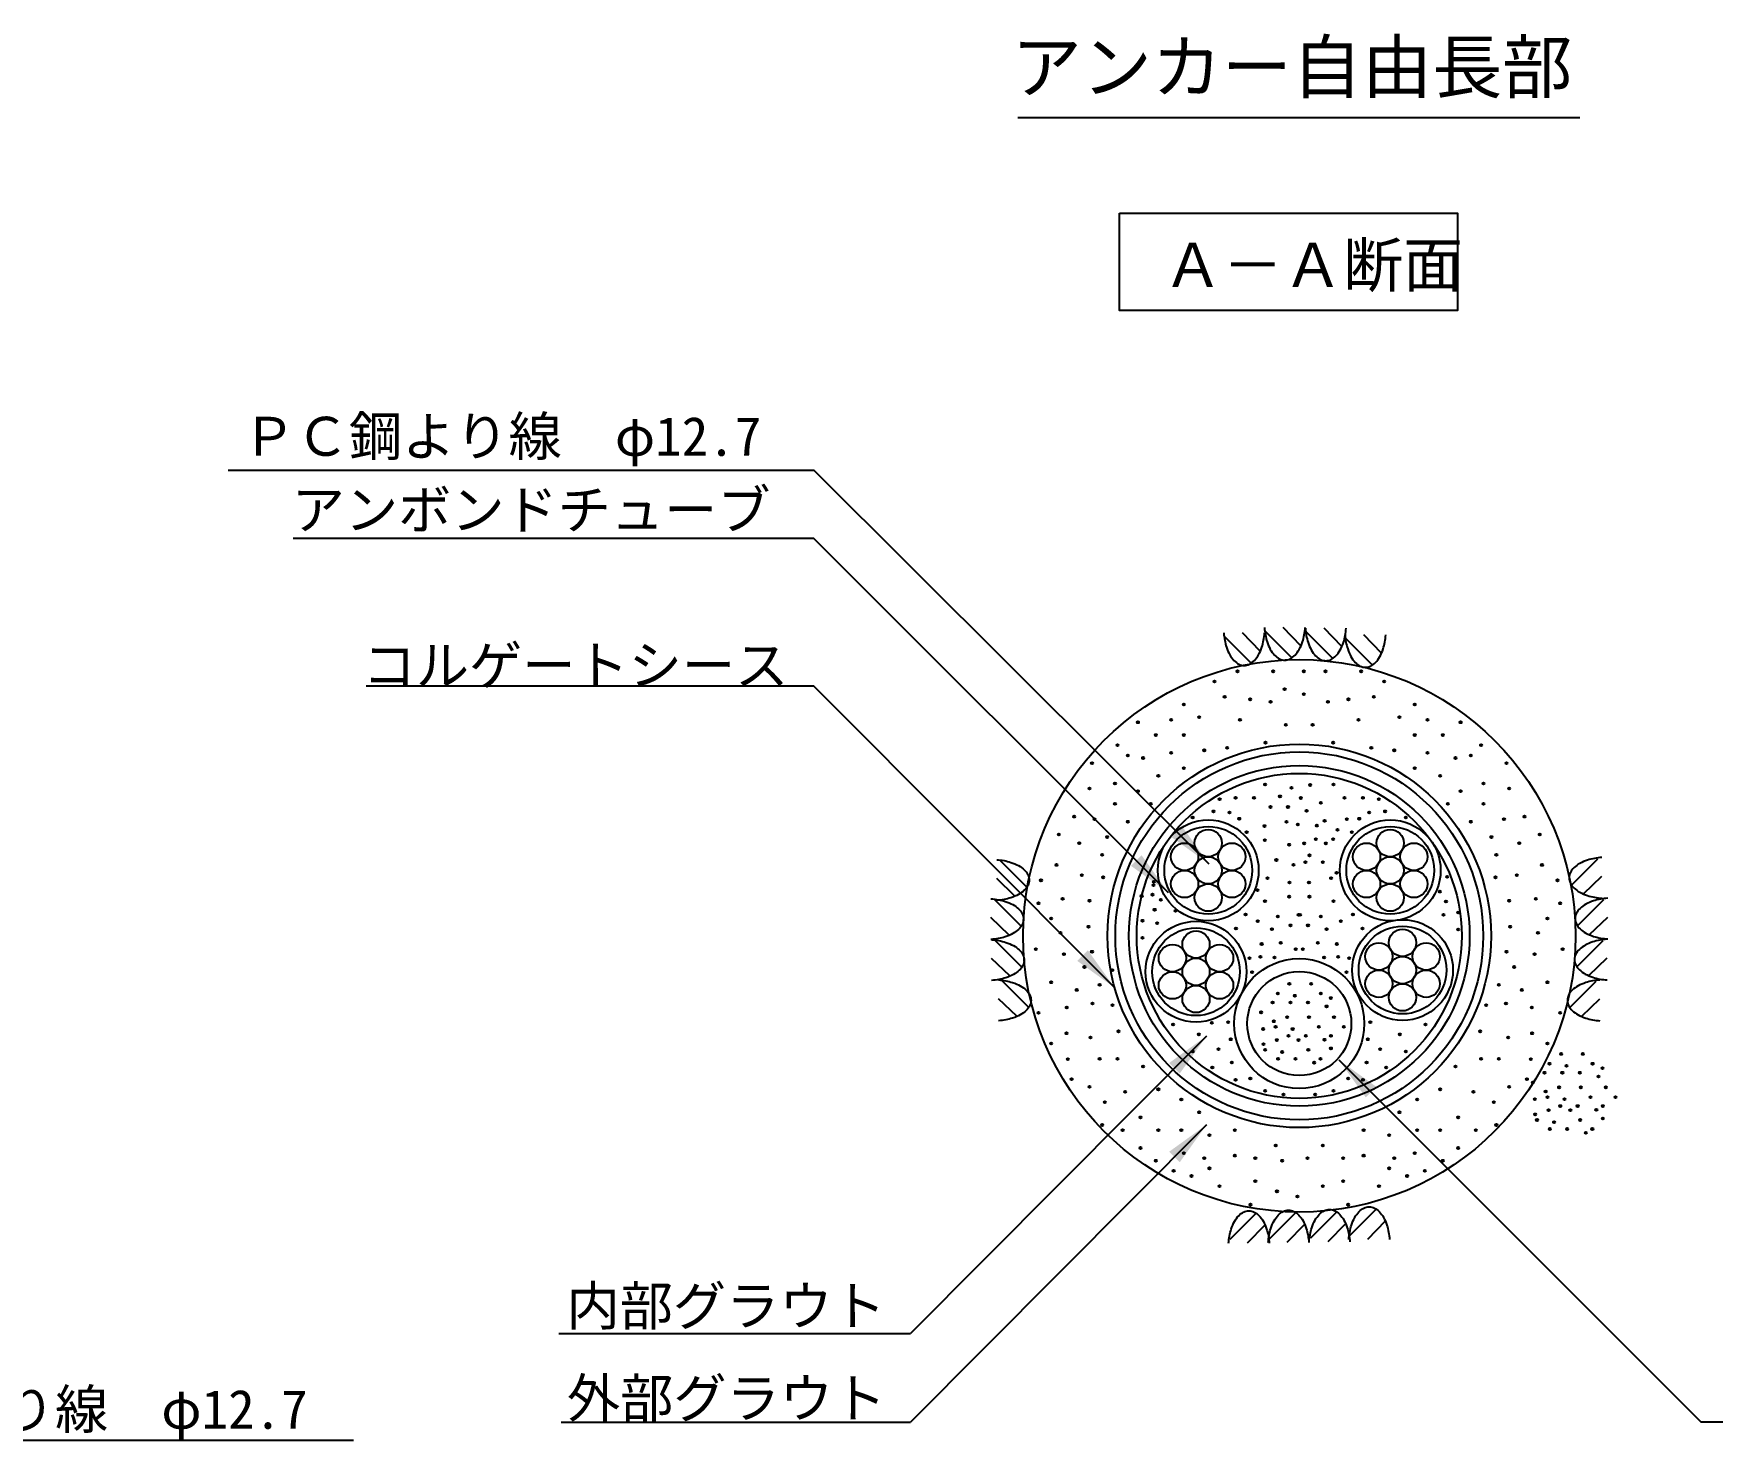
# Model space of a CAD drawing. Extents: x 510 to 34067, y -2197 to 5780.
# Drawn here: x 22097 to 23388, y 2125 to 3208 of the extents above; entities that cross this region are included whole.
import ezdxf

# ---------------------------------------------------------------- set-up
doc = ezdxf.new("R2010")
doc.units = 0
doc.layers.get('0').update_dxf_attribs({"linetype": 'CONTINUOUS'})
for name, color, linetype in [('DIM', 5, 'CONTINUOUS'), ('DRAW', 7, 'CONTINUOUS'), ('TITLE', 4, 'CONTINUOUS')]:
    doc.layers.add(name, color=color, linetype=linetype)
doc.styles.add('STYLE1', font='')
doc.styles.add('STYLE2', font='MSMINCHO.TTF')
doc.styles.get('STYLE1').set_extended_font_data('MS PGothic')
doc.dimstyles.new('STANDARD$7', dxfattribs={"dimscale": 0, "dimtxt": 0.0001, "dimasz": 35, "dimexe": 0, "dimexo": 0, "dimgap": 0, "dimtad": 1, "dimdec": 4, "dimdsep": 46, "dimlunit": 6, "dimtxsty": 'STYLE1', "dimcen": 0, "dimadec": 0, "dimazin": 0, "dimtfac": 1, "dimtdec": 4, "dimtofl": 0, "dimtmove": 0, "dimatfit": 2, "dimfxl": 0, "dimtolj": 1, "dimtzin": 0, "dimarcsym": 0})

msp = doc.modelspace()

# ---------------------------------------------------------------- linework, layer by layer
at = {"color": 0}
for centre in [(23022.61591, 2716.93991), (23050.09059, 2716.93991), (23073.64029, 2716.93991), (23090.28299, 2716.93991), (23117.75766, 2716.93991), (23004.95362, 2709.09643), (23058.92173, 2703.21383), (23073.64029, 2699.29209), (23135.41995, 2709.09643), (22981.40392, 2691.44862), (23012.80355, 2697.33123), (23032.4283, 2695.37036), (23048.1281, 2693.40949), (23092.24548, 2693.40949), (23107.94528, 2695.37036), (23127.57003, 2697.33123), (23158.96965, 2691.44862), (22946.07935, 2677.72254), (22971.59154, 2679.68342), (22993.17877, 2681.64429), (23024.5784, 2679.68342), (23059.90298, 2675.76169), (23080.4706, 2675.76169), (23115.79518, 2679.68342), (23147.1948, 2681.64429), (23168.78204, 2679.68342), (23194.29423, 2677.72254), (22930.37952, 2660.07474), (22959.81668, 2667.91821), (22981.40392, 2667.91821), (23044.20315, 2662.03561), (23096.17043, 2662.03561), (23158.96965, 2667.91821), (23180.55689, 2667.91821), (23209.99406, 2660.07474), (22938.22945, 2652.23127), (22950.0043, 2650.2704), (22971.59154, 2654.19214), (22997.10372, 2656.153), (23014.76601, 2658.11387), (23125.60756, 2658.11387), (23143.26985, 2656.153), (23168.78204, 2654.19214), (23190.36928, 2650.2704), (23202.14413, 2652.23127), (22910.75477, 2646.34866), (22961.77915, 2636.54432), (22981.40392, 2642.42693), (23158.96965, 2642.42693), (23178.59443, 2636.54432), (23229.61881, 2646.34866), (22908.79228, 2626.73999), (22928.41706, 2630.66173), (22946.07935, 2624.77912), (23043.84868, 2629.93577), (23064.22838, 2627.32144), (23078.52658, 2629.46442), (23096.5249, 2629.93577), (23194.29423, 2624.77912), (23211.95652, 2630.66173), (23231.58129, 2626.73999), (22928.41706, 2614.97478), (22955.89173, 2614.97478), (23004.22405, 2609.19702), (23008.94126, 2618.62373), (23016.48882, 2608.25435), (23021.20603, 2619.5664), (23035.35768, 2619.5664), (23048.09863, 2612.55424), (23055.33547, 2620.74093), (23061.49847, 2612.55424), (23071.37747, 2619.46388), (23075.82303, 2609.59298), (23086.77507, 2615.81879), (23105.01589, 2619.5664), (23119.16754, 2619.5664), (23123.88476, 2608.25435), (23131.43231, 2618.62373), (23136.14953, 2609.19702), (23184.48184, 2614.97478), (23211.95652, 2614.97478), (22897.01743, 2605.17044), (22912.71723, 2603.20957), (22938.22945, 2601.2487), (22988.1855, 2604.48368), (23024.03635, 2603.54101), (23043.43217, 2597.91427), (23060.39174, 2601.19905), (23069.07281, 2599.17138), (23083.72622, 2598.24145), (23089.70372, 2601.89834), (23099.58271, 2594.98871), (23106.81956, 2603.17539), (23116.33723, 2603.54101), (23152.18808, 2604.48368), (23202.14413, 2601.2487), (23227.65634, 2603.20957), (23243.35615, 2605.17044), (22885.24258, 2591.44436), (22900.95775, 2584.68019), (22922.42958, 2589.4481), (23029.69703, 2593.17163), (23043.72995, 2586.97643), (23062.35422, 2583.55123), (23073.93819, 2584.56867), (23082.90928, 2587.78687), (23090.64528, 2584.56867), (23096.30913, 2587.78687), (23110.67655, 2593.17163), (23217.944, 2589.4481), (23239.41582, 2584.68019), (23255.131, 2591.44436), (22918.60467, 2575.75743), (23052.54184, 2571.78603), (23074.88461, 2570.14702), (23078.11496, 2575.38731), (23088.28445, 2570.14702), (23221.76891, 2575.75743), (22883.46217, 2567.99256), (22902.90487, 2560.07048), (22919.24856, 2558.45676), (23045.75797, 2557.80693), (23065.65818, 2568.03253), (23094.6156, 2557.80693), (23098.9104, 2561.97454), (23183.97289, 2558.78453), (23221.12501, 2558.45676), (23237.46871, 2560.07048), (23256.9114, 2567.99256), (22871.50524, 2556.14875), (22948.95444, 2544.11256), (22957.35158, 2545.09965), (22957.9953, 2552.41133), (22958.33947, 2554.97054), (23037.97315, 2548.5704), (23062.41976, 2543.58431), (23062.71754, 2554.52215), (23077.65604, 2554.52215), (23077.95381, 2543.58431), (23178.31224, 2547.47249), (23268.86833, 2556.14875), (22869.54276, 2538.50093), (22888.16703, 2541.92613), (22908.79228, 2540.4618), (22958.93874, 2533.55793), (22963.65596, 2541.09929), (22974.97729, 2532.61526), (23043.79549, 2540.15912), (23096.57809, 2540.15912), (23183.02945, 2539.93113), (23192.46389, 2531.44709), (23231.58129, 2540.4618), (23252.20655, 2541.92613), (23270.83082, 2538.50093), (22879.35514, 2526.73573), (22908.04835, 2520.47058), (22949.50431, 2525.07389), (22960.82564, 2523.18856), (23021.50114, 2519.01655), (23028.9104, 2529.87454), (23038.21027, 2524.74882), (23049.16231, 2518.523), (23053.60788, 2528.39391), (23063.48687, 2521.48427), (23069.64987, 2529.67096), (23070.72371, 2529.67096), (23076.88671, 2521.48427), (23086.7657, 2528.39391), (23091.21126, 2518.523), (23102.1633, 2524.74882), (23111.46318, 2529.87454), (23118.87243, 2519.01655), (23181.14255, 2529.56176), (23192.46389, 2518.24971), (23232.32523, 2520.47058), (23261.01843, 2526.73573), (22886.57652, 2515.70268), (22949.50431, 2511.87651), (23041.25912, 2507.17148), (23055.91253, 2508.10141), (23084.46104, 2508.10141), (23099.11445, 2507.17148), (23253.79705, 2515.70268), (22867.58029, 2503.20532), (22889.16753, 2499.28358), (22910.75477, 2501.24445), (23031.87409, 2496.3135), (23040.27124, 2497.30059), (23051.13812, 2496.80705), (23067.43845, 2503.22313), (23072.93513, 2503.22313), (23089.23546, 2496.80705), (23100.10234, 2497.30059), (23108.49949, 2496.3135), (23229.61881, 2501.24445), (23251.20605, 2499.28358), (23272.79328, 2503.20532), (22904.86733, 2489.47925), (22926.33918, 2487.0953), (23033.84989, 2485.45551), (23106.52368, 2485.45551), (23235.50624, 2489.47925), (22879.35514, 2477.71404), (22898.97989, 2471.83143), (22916.64218, 2475.75317), (23053.60788, 2469.05985), (23062.54045, 2476.57187), (23066.71721, 2467.39051), (23079.24753, 2476.57187), (23086.7657, 2469.05985), (23223.73139, 2475.75317), (23241.39368, 2471.83143), (23261.01843, 2477.71404), (22869.54276, 2454.18362), (22891.29564, 2458.27377), (22911.17698, 2461.45237), (22926.45457, 2460.06623), (23040.76835, 2454.62723), (23049.70092, 2462.13925), (23063.48687, 2462.15022), (23076.88671, 2462.15022), (23091.21126, 2459.18895), (23094.42113, 2465.60344), (23213.91901, 2460.06623), (23229.19659, 2461.45237), (23249.07793, 2458.27377), (23270.83082, 2454.18362), (22931.0583, 2439.99682), (22973.09041, 2445.1724), (23002.89175, 2446.59908), (23015.54536, 2447.05774), (23042.37328, 2441.79825), (23050.64734, 2447.71759), (23052.00294, 2443.40189), (23060.93551, 2450.91391), (23065.11228, 2441.73255), (23077.6426, 2450.91391), (23085.16077, 2443.40189), (23096.90182, 2450.91391), (23104.41998, 2443.40189), (23124.82822, 2447.05774), (23167.28316, 2445.1724), (23209.31528, 2439.99682), (22879.35514, 2430.65321), (22891.12999, 2438.49669), (22909.58648, 2435.22892), (22992.90272, 2437.63104), (23017.43226, 2433.86035), (23042.62267, 2430.07774), (23052.91084, 2433.27405), (23061.88193, 2436.49225), (23069.61793, 2433.27405), (23075.28178, 2436.49225), (23089.60633, 2433.53099), (23094.54099, 2436.49225), (23122.94132, 2433.86035), (23147.47086, 2437.63104), (23230.7871, 2435.22892), (23249.24358, 2438.49669), (23261.01843, 2430.65321), (22892.0909, 2418.54129), (22916.64221, 2418.888), (22930.37952, 2418.888), (22988.1855, 2424.43365), (23007.99783, 2426.319), (23018.3757, 2415.94962), (23043.97827, 2425.76204), (23053.85726, 2418.8524), (23057.08761, 2424.09269), (23067.2571, 2418.8524), (23077.13609, 2425.76204), (23081.58166, 2415.89113), (23086.51632, 2418.8524), (23094.54099, 2426.87051), (23121.99788, 2415.94962), (23132.37575, 2426.319), (23152.18808, 2424.43365), (23209.99406, 2418.888), (23223.73137, 2418.888), (23248.28268, 2418.54129), (23262.67621, 2415.06999), (23271.60879, 2422.582), (23288.31587, 2422.582), (23295.83404, 2415.06999), (22895.05494, 2403.20106), (22950.0043, 2413.0054), (23003.28061, 2412.17894), (23021.20603, 2402.75223), (23032.52734, 2403.6949), (23107.84623, 2403.6949), (23119.16754, 2402.75223), (23137.09297, 2412.17894), (23190.36928, 2413.0054), (23245.31863, 2403.20106), (23258.76926, 2408.14938), (23272.55521, 2408.16035), (23275.78555, 2413.40064), (23285.95505, 2408.16035), (23300.2796, 2405.19908), (23303.48947, 2411.61357), (22908.79228, 2397.31845), (22936.26696, 2393.39673), (22961.77915, 2395.3576), (23043.88535, 2394.15166), (23058.03702, 2391.32364), (23082.33656, 2391.32364), (23096.48823, 2394.15166), (23178.59443, 2395.3576), (23204.10662, 2393.39673), (23231.58129, 2397.31845), (23249.83669, 2400.63736), (23259.71568, 2393.72773), (23261.07128, 2389.41202), (23270.00385, 2396.92404), (23286.71094, 2396.92404), (23294.22911, 2389.41202), (23305.97016, 2396.92404), (23313.48832, 2389.41202), (22920.56716, 2385.55326), (22979.44144, 2387.51411), (22993.17877, 2377.70978), (23147.1948, 2377.70978), (23160.93214, 2387.51411), (23219.80642, 2385.55326), (23251.44162, 2387.80838), (23251.691, 2376.08787), (23261.97918, 2379.28419), (23270.95027, 2382.50239), (23274.18062, 2387.74268), (23278.68626, 2379.28419), (23284.35012, 2382.50239), (23298.67467, 2379.54112), (23303.60933, 2382.50239), (22918.60467, 2367.90544), (22934.30447, 2363.98371), (22948.04181, 2373.78805), (22961.77915, 2363.98371), (22979.44144, 2363.9837), (23020.65345, 2363.9837), (23119.72013, 2363.9837), (23160.93214, 2363.9837), (23178.59443, 2363.98371), (23192.33177, 2373.78805), (23206.06911, 2363.98371), (23221.76891, 2367.90544), (23253.04661, 2371.77217), (23262.9256, 2364.86253), (23266.15594, 2370.10283), (23276.32544, 2364.86253), (23286.20443, 2371.77217), (23295.58466, 2364.86253), (23303.60933, 2372.88064), (22948.04181, 2350.25763), (23001.02867, 2360.06197), (23052.05308, 2352.2185), (23088.3205, 2352.2185), (23139.3449, 2360.06197), (23192.33177, 2350.25763), (23290.65, 2361.90127), (22959.81668, 2340.4533), (22981.40392, 2346.33589), (22997.10372, 2342.41415), (23020.65345, 2344.37502), (23036.35325, 2342.41415), (23056.95925, 2340.4533), (23076.58402, 2342.41415), (23104.02033, 2342.41415), (23119.72013, 2344.37502), (23143.26985, 2342.41415), (23158.96965, 2346.33589), (23180.55689, 2340.4533), (22973.55402, 2332.60982), (22987.29134, 2328.68809), (23001.02867, 2334.57069), (23036.35325, 2324.76635), (23104.02033, 2324.76635), (23139.3449, 2334.57069), (23153.08224, 2328.68809), (23166.81955, 2332.60982), (23008.87857, 2320.84461), (23053.0343, 2316.92288), (23068.73412, 2313.00114), (23088.35887, 2320.84461), (23131.495, 2320.84461), (23032.63689, 2306.64932), (23107.73668, 2306.64932)]:
    msp.add_circle(centre, 0.79466, dxfattribs=at)
for centre in [(23000.18679, 2563.83808), (23140.18679, 2563.83808), (22990.7404, 2485.87077), (23149.63318, 2487.1376)]:
    msp.add_circle(centre, 33.75)
at = {"layer": 'DIM', "color": 0, "linetype": 'Continuous'}
for p, q in [((22246.26858, 2871.78712), (22696.86269, 2871.78712)), ((22500.73206, 2207.49974), (22771.00926, 2207.49974)), ((22502.33756, 2139.26255), (22771.00926, 2139.26255)), ((23609.401, 2139.26255), (23379.37656, 2139.26255)), ((22342.76776, 2125.27613), (21907.9524, 2125.27613))]:
    msp.add_line(p, q, dxfattribs=at)
at = {"layer": 'DIM', "color": 0}
for p, q in [((22696.86269, 2819.00588), (22296.14214, 2819.00588)), ((22696.86269, 2705.50794), (22352.48638, 2705.50794))]:
    msp.add_line(p, q, dxfattribs=at)
at = {"layer": 'DRAW', "color": 0, "linetype": 'Continuous'}
for p, q in [((23033.0352, 2723.4856), (23013.0352, 2743.4856)), ((23040.0352, 2732.4856), (23026.5352, 2746.4856)), ((23064.30293, 2727.58825), (23044.30293, 2747.58825)), ((23071.30293, 2736.58825), (23057.80293, 2750.58825)), ((23095.80293, 2727.08825), (23075.80293, 2747.08825)), ((23102.80293, 2736.08825), (23089.30293, 2750.08825)), ((23126.30293, 2722.0198), (23106.30293, 2742.0198)), ((23133.30293, 2731.0198), (23119.80293, 2745.0198)), ((22860.46559, 2551.08659), (22840.46559, 2571.08659)), ((23279.81107, 2552.8124), (23299.81107, 2572.8124)), ((22851.46559, 2544.08659), (22837.46559, 2557.58659)), ((23288.81107, 2545.8124), (23302.81107, 2559.3124)), ((22856.0357, 2521.05452), (22836.0357, 2541.05452)), ((23284.43619, 2521.43808), (23304.43619, 2541.43808)), ((22847.0357, 2514.05452), (22833.0357, 2527.55452)), ((23293.43619, 2514.43808), (23307.43619, 2527.93808)), ((22856.5357, 2489.55452), (22836.5357, 2509.55452)), ((23283.93619, 2489.93808), (23303.93619, 2509.93808)), ((22847.5357, 2482.55452), (22833.5357, 2496.05452)), ((23292.93619, 2482.93808), (23306.93619, 2496.43808)), ((22861.81776, 2458.58659), (22841.81776, 2478.58659)), ((23278.43601, 2458.56375), (23298.43601, 2478.56375)), ((22852.81776, 2451.58659), (22838.81776, 2465.08659)), ((23287.43601, 2451.56375), (23301.43601, 2465.06375)), ((23036.68679, 2299.93858), (23016.68679, 2279.93858)), ((23067.18679, 2300.43858), (23047.18679, 2280.43858)), ((23098.68679, 2300.93858), (23078.68679, 2280.93858)), ((23129.18679, 2302.93858), (23109.18679, 2282.93858)), ((23043.68679, 2290.93858), (23030.18679, 2276.93858)), ((23074.18679, 2291.43858), (23060.68679, 2277.43858)), ((23105.68679, 2291.93858), (23092.18679, 2277.93858)), ((23136.18679, 2293.93858), (23122.68679, 2279.93858))]:
    msp.add_line(p, q, dxfattribs=at)
for points in [[(23012.1352, 2746.4861), (23012.2451, 2745.0587), (23012.3955, 2743.6508), (23012.5862, 2742.2623), (23012.8174, 2740.8932), (23013.0887, 2739.5433), (23013.4005, 2738.213), (23013.7526, 2736.9021), (23014.1452, 2735.6106), (23014.6968, 2734.0151), (23015.2967, 2732.5062), (23015.9449, 2731.0838), (23016.6414, 2729.7481), (23017.3861, 2728.4988), (23018.1792, 2727.3362), (23019.0205, 2726.2601), (23019.9102, 2725.2706), (23020.8327, 2724.3835), (23021.7729, 2723.6147), (23022.7308, 2722.9642), (23023.7064, 2722.432), (23024.6996, 2722.018), (23025.7105, 2721.7223), (23026.739, 2721.5448), (23027.7852, 2721.4856), (23028.8313, 2721.5447), (23029.8598, 2721.7221), (23030.8706, 2722.0178), (23031.8639, 2722.4318), (23032.8394, 2722.964), (23033.7973, 2723.6146), (23034.7375, 2724.3834), (23035.6602, 2725.2706), (23036.5497, 2726.2601), (23037.3911, 2727.3362), (23038.1841, 2728.4988), (23038.9289, 2729.7481), (23039.6253, 2731.0838), (23040.2736, 2732.5062), (23040.8735, 2734.0151), (23041.4252, 2735.6106), (23041.8176, 2736.9021), (23042.1697, 2738.213), (23042.4814, 2739.5433), (23042.7529, 2740.8932), (23042.9839, 2742.2623), (23043.1747, 2743.6508), (23043.3251, 2745.0587), (23043.4352, 2746.4861)], [(23043.40293, 2750.58875), (23043.51283, 2749.16135), (23043.66323, 2747.75345), (23043.85393, 2746.36495), (23044.08513, 2744.99585), (23044.35643, 2743.64595), (23044.66823, 2742.31565), (23045.02033, 2741.00475), (23045.41293, 2739.71325), (23045.96453, 2738.11775), (23046.56443, 2736.60885), (23047.21263, 2735.18645), (23047.90913, 2733.85075), (23048.65383, 2732.60145), (23049.44693, 2731.43885), (23050.28823, 2730.36275), (23051.17793, 2729.37325), (23052.10043, 2728.48615), (23053.04063, 2727.71735), (23053.99853, 2727.06685), (23054.97413, 2726.53465), (23055.96733, 2726.12065), (23056.97823, 2725.82495), (23058.00673, 2725.64745), (23059.05293, 2725.58825), (23060.09903, 2725.64735), (23061.12753, 2725.82475), (23062.13833, 2726.12045), (23063.13163, 2726.53445), (23064.10713, 2727.06665), (23065.06503, 2727.71725), (23066.00523, 2728.48605), (23066.92793, 2729.37325), (23067.81743, 2730.36275), (23068.65883, 2731.43885), (23069.45183, 2732.60145), (23070.19663, 2733.85075), (23070.89303, 2735.18645), (23071.54133, 2736.60885), (23072.14123, 2738.11775), (23072.69293, 2739.71325), (23073.08533, 2741.00475), (23073.43743, 2742.31565), (23073.74913, 2743.64595), (23074.02063, 2744.99585), (23074.25163, 2746.36495), (23074.44243, 2747.75345), (23074.59283, 2749.16135), (23074.70293, 2750.58875)], [(23074.90293, 2750.08875), (23075.01283, 2748.66135), (23075.16323, 2747.25345), (23075.35393, 2745.86495), (23075.58513, 2744.49585), (23075.85643, 2743.14595), (23076.16823, 2741.81565), (23076.52033, 2740.50475), (23076.91293, 2739.21325), (23077.46453, 2737.61775), (23078.06443, 2736.10885), (23078.71263, 2734.68645), (23079.40913, 2733.35075), (23080.15383, 2732.10145), (23080.94693, 2730.93885), (23081.78823, 2729.86275), (23082.67793, 2728.87325), (23083.60043, 2727.98615), (23084.54063, 2727.21735), (23085.49853, 2726.56685), (23086.47413, 2726.03465), (23087.46733, 2725.62065), (23088.47823, 2725.32495), (23089.50673, 2725.14745), (23090.55293, 2725.08825), (23091.59903, 2725.14735), (23092.62753, 2725.32475), (23093.63833, 2725.62045), (23094.63163, 2726.03445), (23095.60713, 2726.56665), (23096.56503, 2727.21725), (23097.50523, 2727.98605), (23098.42793, 2728.87325), (23099.31743, 2729.86275), (23100.15883, 2730.93885), (23100.95183, 2732.10145), (23101.69663, 2733.35075), (23102.39303, 2734.68645), (23103.04133, 2736.10885), (23103.64123, 2737.61775), (23104.19293, 2739.21325), (23104.58533, 2740.50475), (23104.93743, 2741.81565), (23105.24913, 2743.14595), (23105.52063, 2744.49585), (23105.75163, 2745.86495), (23105.94243, 2747.25345), (23106.09283, 2748.66135), (23106.20293, 2750.08875)], [(23105.40293, 2745.0203), (23105.51283, 2743.5929), (23105.66323, 2742.185), (23105.85393, 2740.7965), (23106.08513, 2739.4274), (23106.35643, 2738.0775), (23106.66823, 2736.7472), (23107.02033, 2735.4363), (23107.41293, 2734.1448), (23107.96453, 2732.5493), (23108.56443, 2731.0404), (23109.21263, 2729.618), (23109.90913, 2728.2823), (23110.65383, 2727.033), (23111.44693, 2725.8704), (23112.28823, 2724.7943), (23113.17793, 2723.8048), (23114.10043, 2722.9177), (23115.04063, 2722.1489), (23115.99853, 2721.4984), (23116.97413, 2720.9662), (23117.96733, 2720.5522), (23118.97823, 2720.2565), (23120.00673, 2720.079), (23121.05293, 2720.0198), (23122.09903, 2720.0789), (23123.12753, 2720.2563), (23124.13833, 2720.552), (23125.13163, 2720.966), (23126.10713, 2721.4982), (23127.06503, 2722.1488), (23128.00523, 2722.9176), (23128.92793, 2723.8048), (23129.81743, 2724.7943), (23130.65883, 2725.8704), (23131.45183, 2727.033), (23132.19663, 2728.2823), (23132.89303, 2729.618), (23133.54133, 2731.0404), (23134.14123, 2732.5493), (23134.69293, 2734.1448), (23135.08533, 2735.4363), (23135.43743, 2736.7472), (23135.74913, 2738.0775), (23136.02063, 2739.4274), (23136.25163, 2740.7965), (23136.44243, 2742.185), (23136.59283, 2743.5929), (23136.70293, 2745.0203)], [(22837.46509, 2571.98659), (22838.89239, 2571.87649), (22840.30029, 2571.72609), (22841.68879, 2571.53529), (22843.05789, 2571.30429), (22844.40759, 2571.03279), (22845.73799, 2570.72109), (22847.04889, 2570.36899), (22848.34059, 2569.97659), (22849.93599, 2569.42489), (22851.44489, 2568.82499), (22852.86719, 2568.17669), (22854.20309, 2567.48029), (22855.45219, 2566.73549), (22856.61489, 2565.94249), (22857.69099, 2565.10109), (22858.68059, 2564.21159), (22859.56749, 2563.28889), (22860.33629, 2562.34869), (22860.98669, 2561.39079), (22861.51899, 2560.41529), (22861.93289, 2559.42199), (22862.22869, 2558.41119), (22862.40619, 2557.38269), (22862.46559, 2556.33659), (22862.40639, 2555.29039), (22862.22899, 2554.26189), (22861.93319, 2553.25099), (22861.51929, 2552.25779), (22860.98699, 2551.28219), (22860.33649, 2550.32429), (22859.56759, 2549.38409), (22858.68059, 2548.46159), (22857.69099, 2547.57189), (22856.61489, 2546.73059), (22855.45219, 2545.93749), (22854.20309, 2545.19279), (22852.86719, 2544.49629), (22851.44489, 2543.84809), (22849.93599, 2543.24819), (22848.34059, 2542.69659), (22847.04889, 2542.30399), (22845.73799, 2541.95189), (22844.40759, 2541.64009), (22843.05789, 2541.36879), (22841.68879, 2541.13759), (22840.30029, 2540.94689), (22838.89239, 2540.79649), (22837.46509, 2540.68659)], [(23302.81157, 2573.7124), (23301.38417, 2573.6023), (23299.97627, 2573.4519), (23298.58777, 2573.2611), (23297.21867, 2573.0301), (23295.86877, 2572.7586), (23294.53847, 2572.4469), (23293.22757, 2572.0948), (23291.93607, 2571.7024), (23290.34057, 2571.1507), (23288.83167, 2570.5508), (23287.40927, 2569.9025), (23286.07357, 2569.2061), (23284.82427, 2568.4613), (23283.66167, 2567.6683), (23282.58557, 2566.8269), (23281.59607, 2565.9374), (23280.70897, 2565.0147), (23279.94017, 2564.0745), (23279.28967, 2563.1166), (23278.75747, 2562.1411), (23278.34347, 2561.1478), (23278.04777, 2560.137), (23277.87027, 2559.1085), (23277.81107, 2558.0624), (23277.87017, 2557.0162), (23278.04757, 2555.9877), (23278.34327, 2554.9768), (23278.75727, 2553.9836), (23279.28947, 2553.008), (23279.94007, 2552.0501), (23280.70887, 2551.1099), (23281.59607, 2550.1874), (23282.58557, 2549.2977), (23283.66167, 2548.4564), (23284.82427, 2547.6633), (23286.07357, 2546.9186), (23287.40927, 2546.2221), (23288.83167, 2545.5739), (23290.34057, 2544.974), (23291.93607, 2544.4224), (23293.22757, 2544.0298), (23294.53847, 2543.6777), (23295.86877, 2543.3659), (23297.21867, 2543.0946), (23298.58777, 2542.8634), (23299.97627, 2542.6727), (23301.38417, 2542.5223), (23302.81157, 2542.4124)], [(22833.0352, 2541.95452), (22834.4625, 2541.84442), (22835.8704, 2541.69402), (22837.2589, 2541.50322), (22838.628, 2541.27222), (22839.9777, 2541.00072), (22841.3081, 2540.68902), (22842.619, 2540.33692), (22843.9107, 2539.94452), (22845.5061, 2539.39282), (22847.015, 2538.79292), (22848.4373, 2538.14462), (22849.7732, 2537.44822), (22851.0223, 2536.70342), (22852.185, 2535.91042), (22853.2611, 2535.06902), (22854.2507, 2534.17952), (22855.1376, 2533.25682), (22855.9064, 2532.31662), (22856.5568, 2531.35872), (22857.0891, 2530.38322), (22857.503, 2529.38992), (22857.7988, 2528.37912), (22857.9763, 2527.35062), (22858.0357, 2526.30452), (22857.9765, 2525.25832), (22857.7991, 2524.22982), (22857.5033, 2523.21892), (22857.0894, 2522.22572), (22856.5571, 2521.25012), (22855.9066, 2520.29222), (22855.1377, 2519.35202), (22854.2507, 2518.42952), (22853.2611, 2517.53982), (22852.185, 2516.69852), (22851.0223, 2515.90542), (22849.7732, 2515.16072), (22848.4373, 2514.46422), (22847.015, 2513.81602), (22845.5061, 2513.21612), (22843.9107, 2512.66452), (22842.619, 2512.27192), (22841.3081, 2511.91982), (22839.9777, 2511.60802), (22838.628, 2511.33672), (22837.2589, 2511.10552), (22835.8704, 2510.91482), (22834.4625, 2510.76442), (22833.0352, 2510.65452)], [(23307.43669, 2542.33808), (23306.00929, 2542.22798), (23304.60139, 2542.07758), (23303.21289, 2541.88678), (23301.84379, 2541.65578), (23300.49389, 2541.38428), (23299.16359, 2541.07258), (23297.85269, 2540.72048), (23296.56119, 2540.32808), (23294.96569, 2539.77638), (23293.45679, 2539.17648), (23292.03439, 2538.52818), (23290.69869, 2537.83178), (23289.44939, 2537.08698), (23288.28679, 2536.29398), (23287.21069, 2535.45258), (23286.22119, 2534.56308), (23285.33409, 2533.64038), (23284.56529, 2532.70018), (23283.91479, 2531.74228), (23283.38259, 2530.76678), (23282.96859, 2529.77348), (23282.67289, 2528.76268), (23282.49539, 2527.73418), (23282.43619, 2526.68808), (23282.49529, 2525.64188), (23282.67269, 2524.61338), (23282.96839, 2523.60248), (23283.38239, 2522.60928), (23283.91459, 2521.63368), (23284.56519, 2520.67578), (23285.33399, 2519.73558), (23286.22119, 2518.81308), (23287.21069, 2517.92338), (23288.28679, 2517.08208), (23289.44939, 2516.28898), (23290.69869, 2515.54428), (23292.03439, 2514.84778), (23293.45679, 2514.19958), (23294.96569, 2513.59968), (23296.56119, 2513.04808), (23297.85269, 2512.65548), (23299.16359, 2512.30338), (23300.49389, 2511.99158), (23301.84379, 2511.72028), (23303.21289, 2511.48908), (23304.60139, 2511.29838), (23306.00929, 2511.14798), (23307.43669, 2511.03808)], [(22833.5352, 2510.45452), (22834.9625, 2510.34442), (22836.3704, 2510.19402), (22837.7589, 2510.00322), (22839.128, 2509.77222), (22840.4777, 2509.50072), (22841.8081, 2509.18902), (22843.119, 2508.83692), (22844.4107, 2508.44452), (22846.0061, 2507.89282), (22847.515, 2507.29292), (22848.9373, 2506.64462), (22850.2732, 2505.94822), (22851.5223, 2505.20342), (22852.685, 2504.41042), (22853.7611, 2503.56902), (22854.7507, 2502.67952), (22855.6376, 2501.75682), (22856.4064, 2500.81662), (22857.0568, 2499.85872), (22857.5891, 2498.88322), (22858.003, 2497.88992), (22858.2988, 2496.87912), (22858.4763, 2495.85062), (22858.5357, 2494.80452), (22858.4765, 2493.75832), (22858.2991, 2492.72982), (22858.0033, 2491.71892), (22857.5894, 2490.72572), (22857.0571, 2489.75012), (22856.4066, 2488.79222), (22855.6377, 2487.85202), (22854.7507, 2486.92952), (22853.7611, 2486.03982), (22852.685, 2485.19852), (22851.5223, 2484.40542), (22850.2732, 2483.66072), (22848.9373, 2482.96422), (22847.515, 2482.31602), (22846.0061, 2481.71612), (22844.4107, 2481.16452), (22843.119, 2480.77192), (22841.8081, 2480.41982), (22840.4777, 2480.10802), (22839.128, 2479.83672), (22837.7589, 2479.60552), (22836.3704, 2479.41482), (22834.9625, 2479.26442), (22833.5352, 2479.15452)], [(23306.93669, 2510.83808), (23305.50929, 2510.72798), (23304.10139, 2510.57758), (23302.71289, 2510.38678), (23301.34379, 2510.15578), (23299.99389, 2509.88428), (23298.66359, 2509.57258), (23297.35269, 2509.22048), (23296.06119, 2508.82808), (23294.46569, 2508.27638), (23292.95679, 2507.67648), (23291.53439, 2507.02818), (23290.19869, 2506.33178), (23288.94939, 2505.58698), (23287.78679, 2504.79398), (23286.71069, 2503.95258), (23285.72119, 2503.06308), (23284.83409, 2502.14038), (23284.06529, 2501.20018), (23283.41479, 2500.24228), (23282.88259, 2499.26678), (23282.46859, 2498.27348), (23282.17289, 2497.26268), (23281.99539, 2496.23418), (23281.93619, 2495.18808), (23281.99529, 2494.14188), (23282.17269, 2493.11338), (23282.46839, 2492.10248), (23282.88239, 2491.10928), (23283.41459, 2490.13368), (23284.06519, 2489.17578), (23284.83399, 2488.23558), (23285.72119, 2487.31308), (23286.71069, 2486.42338), (23287.78679, 2485.58208), (23288.94939, 2484.78898), (23290.19869, 2484.04428), (23291.53439, 2483.34778), (23292.95679, 2482.69958), (23294.46569, 2482.09968), (23296.06119, 2481.54808), (23297.35269, 2481.15548), (23298.66359, 2480.80338), (23299.99389, 2480.49158), (23301.34379, 2480.22028), (23302.71289, 2479.98908), (23304.10139, 2479.79838), (23305.50929, 2479.64798), (23306.93669, 2479.53808)], [(22838.81726, 2479.48659), (22840.24456, 2479.37649), (22841.65246, 2479.22609), (22843.04096, 2479.03529), (22844.41006, 2478.80429), (22845.75976, 2478.53279), (22847.09016, 2478.22109), (22848.40106, 2477.86899), (22849.69276, 2477.47659), (22851.28816, 2476.92489), (22852.79706, 2476.32499), (22854.21936, 2475.67669), (22855.55526, 2474.98029), (22856.80436, 2474.23549), (22857.96706, 2473.44249), (22859.04316, 2472.60109), (22860.03276, 2471.71159), (22860.91966, 2470.78889), (22861.68846, 2469.84869), (22862.33886, 2468.89079), (22862.87116, 2467.91529), (22863.28506, 2466.92199), (22863.58086, 2465.91119), (22863.75836, 2464.88269), (22863.81776, 2463.83659), (22863.75856, 2462.79039), (22863.58116, 2461.76189), (22863.28536, 2460.75099), (22862.87146, 2459.75779), (22862.33916, 2458.78219), (22861.68866, 2457.82429), (22860.91976, 2456.88409), (22860.03276, 2455.96159), (22859.04316, 2455.07189), (22857.96706, 2454.23059), (22856.80436, 2453.43749), (22855.55526, 2452.69279), (22854.21936, 2451.99629), (22852.79706, 2451.34809), (22851.28816, 2450.74819), (22849.69276, 2450.19659), (22848.40106, 2449.80399), (22847.09016, 2449.45189), (22845.75976, 2449.14009), (22844.41006, 2448.86879), (22843.04096, 2448.63759), (22841.65246, 2448.44689), (22840.24456, 2448.29649), (22838.81726, 2448.18659)], [(23301.43651, 2479.46375), (23300.00911, 2479.35365), (23298.60121, 2479.20325), (23297.21271, 2479.01245), (23295.84361, 2478.78145), (23294.49371, 2478.50995), (23293.16341, 2478.19825), (23291.85251, 2477.84615), (23290.56101, 2477.45375), (23288.96551, 2476.90205), (23287.45661, 2476.30215), (23286.03421, 2475.65385), (23284.69851, 2474.95745), (23283.44921, 2474.21265), (23282.28661, 2473.41965), (23281.21051, 2472.57825), (23280.22101, 2471.68875), (23279.33391, 2470.76605), (23278.56511, 2469.82585), (23277.91461, 2468.86795), (23277.38241, 2467.89245), (23276.96841, 2466.89915), (23276.67271, 2465.88835), (23276.49521, 2464.85985), (23276.43601, 2463.81375), (23276.49511, 2462.76755), (23276.67251, 2461.73905), (23276.96821, 2460.72815), (23277.38221, 2459.73495), (23277.91441, 2458.75935), (23278.56501, 2457.80145), (23279.33381, 2456.86125), (23280.22101, 2455.93875), (23281.21051, 2455.04905), (23282.28661, 2454.20775), (23283.44921, 2453.41465), (23284.69851, 2452.66995), (23286.03421, 2451.97345), (23287.45661, 2451.32525), (23288.96551, 2450.72535), (23290.56101, 2450.17375), (23291.85251, 2449.78115), (23293.16341, 2449.42905), (23294.49371, 2449.11725), (23295.84361, 2448.84595), (23297.21271, 2448.61475), (23298.60121, 2448.42405), (23300.00911, 2448.27365), (23301.43651, 2448.16375)], [(23015.78679, 2276.93808), (23015.89669, 2278.36538), (23016.04709, 2279.77328), (23016.23779, 2281.16178), (23016.46899, 2282.53088), (23016.74029, 2283.88058), (23017.05209, 2285.21098), (23017.40419, 2286.52188), (23017.79679, 2287.81358), (23018.34839, 2289.40898), (23018.94829, 2290.91788), (23019.59649, 2292.34018), (23020.29299, 2293.67608), (23021.03769, 2294.92518), (23021.83079, 2296.08788), (23022.67209, 2297.16398), (23023.56179, 2298.15358), (23024.48429, 2299.04048), (23025.42449, 2299.80928), (23026.38239, 2300.45968), (23027.35799, 2300.99198), (23028.35119, 2301.40588), (23029.36209, 2301.70168), (23030.39059, 2301.87918), (23031.43679, 2301.93858), (23032.48289, 2301.87938), (23033.51139, 2301.70198), (23034.52219, 2301.40618), (23035.51549, 2300.99228), (23036.49099, 2300.45998), (23037.44889, 2299.80948), (23038.38909, 2299.04058), (23039.31179, 2298.15358), (23040.20129, 2297.16398), (23041.04269, 2296.08788), (23041.83569, 2294.92518), (23042.58049, 2293.67608), (23043.27689, 2292.34018), (23043.92519, 2290.91788), (23044.52509, 2289.40898), (23045.07679, 2287.81358), (23045.46919, 2286.52188), (23045.82129, 2285.21098), (23046.13299, 2283.88058), (23046.40449, 2282.53088), (23046.63549, 2281.16178), (23046.82629, 2279.77328), (23046.97669, 2278.36538), (23047.08679, 2276.93808)], [(23046.28679, 2277.43808), (23046.39669, 2278.86538), (23046.54709, 2280.27328), (23046.73779, 2281.66178), (23046.96899, 2283.03088), (23047.24029, 2284.38058), (23047.55209, 2285.71098), (23047.90419, 2287.02188), (23048.29679, 2288.31358), (23048.84839, 2289.90898), (23049.44829, 2291.41788), (23050.09649, 2292.84018), (23050.79299, 2294.17608), (23051.53769, 2295.42518), (23052.33079, 2296.58788), (23053.17209, 2297.66398), (23054.06179, 2298.65358), (23054.98429, 2299.54048), (23055.92449, 2300.30928), (23056.88239, 2300.95968), (23057.85799, 2301.49198), (23058.85119, 2301.90588), (23059.86209, 2302.20168), (23060.89059, 2302.37918), (23061.93679, 2302.43858), (23062.98289, 2302.37938), (23064.01139, 2302.20198), (23065.02219, 2301.90618), (23066.01549, 2301.49228), (23066.99099, 2300.95998), (23067.94889, 2300.30948), (23068.88909, 2299.54058), (23069.81179, 2298.65358), (23070.70129, 2297.66398), (23071.54269, 2296.58788), (23072.33569, 2295.42518), (23073.08049, 2294.17608), (23073.77689, 2292.84018), (23074.42519, 2291.41788), (23075.02509, 2289.90898), (23075.57679, 2288.31358), (23075.96919, 2287.02188), (23076.32129, 2285.71098), (23076.63299, 2284.38058), (23076.90449, 2283.03088), (23077.13549, 2281.66178), (23077.32629, 2280.27328), (23077.47669, 2278.86538), (23077.58679, 2277.43808)], [(23077.78679, 2277.93808), (23077.89669, 2279.36538), (23078.04709, 2280.77328), (23078.23779, 2282.16178), (23078.46899, 2283.53088), (23078.74029, 2284.88058), (23079.05209, 2286.21098), (23079.40419, 2287.52188), (23079.79679, 2288.81358), (23080.34839, 2290.40898), (23080.94829, 2291.91788), (23081.59649, 2293.34018), (23082.29299, 2294.67608), (23083.03769, 2295.92518), (23083.83079, 2297.08788), (23084.67209, 2298.16398), (23085.56179, 2299.15358), (23086.48429, 2300.04048), (23087.42449, 2300.80928), (23088.38239, 2301.45968), (23089.35799, 2301.99198), (23090.35119, 2302.40588), (23091.36209, 2302.70168), (23092.39059, 2302.87918), (23093.43679, 2302.93858), (23094.48289, 2302.87938), (23095.51139, 2302.70198), (23096.52219, 2302.40618), (23097.51549, 2301.99228), (23098.49099, 2301.45998), (23099.44889, 2300.80948), (23100.38909, 2300.04058), (23101.31179, 2299.15358), (23102.20129, 2298.16398), (23103.04269, 2297.08788), (23103.83569, 2295.92518), (23104.58049, 2294.67608), (23105.27689, 2293.34018), (23105.92519, 2291.91788), (23106.52509, 2290.40898), (23107.07679, 2288.81358), (23107.46919, 2287.52188), (23107.82129, 2286.21098), (23108.13299, 2284.88058), (23108.40449, 2283.53088), (23108.63549, 2282.16178), (23108.82629, 2280.77328), (23108.97669, 2279.36538), (23109.08679, 2277.93808)], [(23108.28679, 2279.93808), (23108.39669, 2281.36538), (23108.54709, 2282.77328), (23108.73779, 2284.16178), (23108.96899, 2285.53088), (23109.24029, 2286.88058), (23109.55209, 2288.21098), (23109.90419, 2289.52188), (23110.29679, 2290.81358), (23110.84839, 2292.40898), (23111.44829, 2293.91788), (23112.09649, 2295.34018), (23112.79299, 2296.67608), (23113.53769, 2297.92518), (23114.33079, 2299.08788), (23115.17209, 2300.16398), (23116.06179, 2301.15358), (23116.98429, 2302.04048), (23117.92449, 2302.80928), (23118.88239, 2303.45968), (23119.85799, 2303.99198), (23120.85119, 2304.40588), (23121.86209, 2304.70168), (23122.89059, 2304.87918), (23123.93679, 2304.93858), (23124.98289, 2304.87938), (23126.01139, 2304.70198), (23127.02219, 2304.40618), (23128.01549, 2303.99228), (23128.99099, 2303.45998), (23129.94889, 2302.80948), (23130.88909, 2302.04058), (23131.81179, 2301.15358), (23132.70129, 2300.16398), (23133.54269, 2299.08788), (23134.33569, 2297.92518), (23135.08049, 2296.67608), (23135.77689, 2295.34018), (23136.42519, 2293.91788), (23137.02509, 2292.40898), (23137.57679, 2290.81358), (23137.96919, 2289.52188), (23138.32129, 2288.21098), (23138.63299, 2286.88058), (23138.90449, 2285.53088), (23139.13549, 2284.16178), (23139.32629, 2282.77328), (23139.47669, 2281.36538), (23139.58679, 2279.93808)]]:
    msp.add_lwpolyline(points, dxfattribs=at)
at = {"layer": 'DRAW', "color": 0}
for centre, radius in [((23070.18679, 2513.43808), 212.5), ((23070.18679, 2513.43808), 147.5), ((23070.18679, 2513.43808), 141.5), ((23070.18679, 2513.43808), 131), ((23070.18679, 2513.43808), 125), ((23000.18679, 2563.83808), 38.75), ((23140.18679, 2563.83808), 38.75), ((22990.7404, 2485.87077), 38.75), ((23149.63318, 2487.1376), 38.75), ((23070.18679, 2445.93808), 50), ((23070.18679, 2445.93808), 40)]:
    msp.add_circle(centre, radius, dxfattribs=at)
at = {"layer": 'DRAW'}
for centre in [(22982.00025, 2574.33808), (23000.18679, 2584.83808), (23018.37332, 2574.33808), (23122.00025, 2574.33808), (23140.18679, 2584.83808), (23158.37332, 2574.33808), (23000.18679, 2563.83808), (23140.18679, 2563.83808), (22982.00025, 2553.33808), (23018.37332, 2553.33808), (23122.00025, 2553.33808), (23158.37332, 2553.33808), (23000.18679, 2542.83808), (23140.18679, 2542.83808), (23149.63318, 2508.1376), (22972.55386, 2496.37077), (22990.7404, 2506.87077), (23008.92693, 2496.37077), (23131.44665, 2497.6376), (23167.81971, 2497.6376), (22990.7404, 2485.87077), (23149.63318, 2487.1376), (22972.55386, 2475.37077), (23008.92693, 2475.37077), (23131.44665, 2476.6376), (23167.81971, 2476.6376), (22990.7404, 2464.87077), (23149.63318, 2466.1376)]:
    msp.add_circle(centre, 10.5, dxfattribs=at)
at = {"layer": 'TITLE', "color": 0, "linetype": 'Continuous'}
msp.add_line((22853.58679, 3142.8612), (23285.90779, 3142.8612), dxfattribs=at)
msp.add_lwpolyline([(22931.90779, 3069.4732), (23191.90779, 3069.4732), (23191.90779, 2994.4732), (22931.90779, 2994.4732)], close=True, dxfattribs=at)

# ---------------------------------------------------------------- texts
at = {"layer": 'DIM', "color": 0, "linetype": 'Continuous', "style": 'STYLE2'}
for s, p in [('ＰＣ鋼より線  φ12.7', (22257.36057, 2882.72022)), ('アンボンドチューブ', (22295.13816, 2826.25978)), ('コルゲートシース', (22349.73135, 2706.60744)), ('内部グラウト', (22506.49461, 2213.82855)), ('外部グラウト', (22506.83702, 2142.7867)), ('ＰＣ鋼より線  φ12.7', (21908.45046, 2134.27073))]:
    msp.add_text(s, height=30, dxfattribs=at).set_placement(p)
at = {"layer": 'TITLE', "color": 0, "linetype": 'Continuous', "style": 'STYLE1'}
for s, height, p in [('アンカー自由長部', 39.5112, (22849.01889, 3162.17386)), ('Ａ－Ａ断面', 33.8664, (22965.24548, 3012.68861))]:
    msp.add_text(s, height=height, dxfattribs=at).set_placement(p)

# ---------------------------------------------------------------- leaders
at = {"layer": 'DIM', "color": 0, "linetype": 'Continuous'}
for points in [[(23000.83265, 2568.70838), (22696.86269, 2871.78712)], [(22969.57945, 2546.62083), (22696.86269, 2819.00588)], [(22928.2571, 2473.4204), (22696.86269, 2705.50794)], [(22998.8172, 2436.3344), (22771.00926, 2207.49974)], [(23100.62656, 2418.01255), (23379.37656, 2139.26255)], [(22998.8172, 2368.09721), (22771.00926, 2139.26255)]]:
    msp.add_leader(points, dimstyle='STANDARD$7', override={"dimscale": 1}, dxfattribs=at)

doc.saveas('drawing.dxf')
